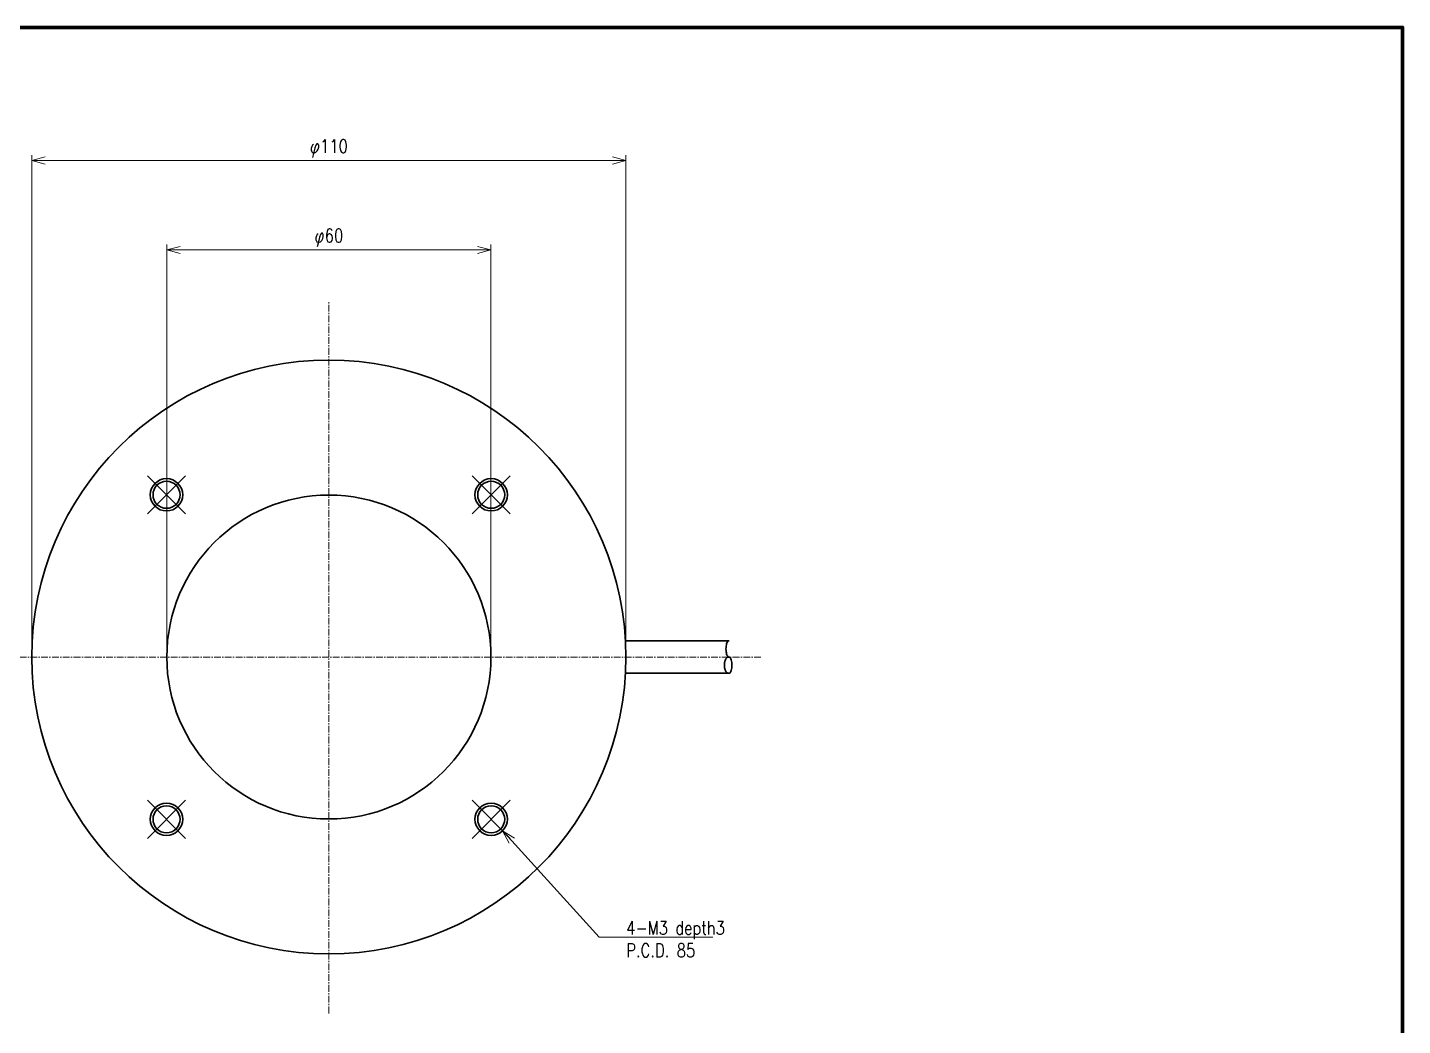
# Model space of a CAD drawing. Header units: millimetres. Extents: x 4 to 387, y 0 to 281.
# Drawn here: x 132.5 to 387, y 96.1 to 281 of the extents above; entities that cross this region are included whole.
import ezdxf
from ezdxf import colors
from ezdxf.entities.mleader import LeaderData, LeaderLine
from ezdxf.math import Vec2, Vec3

# ---------------------------------------------------------------- set-up
doc = ezdxf.new("R2010")
doc.units = ezdxf.units.MM
doc.linetypes.add('CENTER', pattern=[2, 1.25, -0.25, 0.25, -0.25])
doc.layers.get('0').update_dxf_attribs({"lineweight": 30})
doc.layers.get('Defpoints').update_dxf_attribs({"lineweight": 9})
for name, color, linetype, lineweight in [('2KD_寸法１', 7, 'Continuous', 15), ('2KD_寸法１ @ 1', 7, 'Continuous', 15), ('AUX', 7, 'Continuous', 40)]:
    doc.layers.add(name, color=color, linetype=linetype, lineweight=lineweight)
doc.styles.get("Standard").update_dxf_attribs({"font": 'simplex.shx', "width": 0.8, "bigfont": 'extfont.shx'})
doc.dimstyles.new('KD-STD', dxfattribs={"dimscale": 0, "dimtxt": 2.5, "dimasz": 2.5, "dimexe": 1, "dimexo": 1, "dimgap": 1, "dimtad": 1, "dimdsep": 46, "dimtxsty": 'Standard', "dimblk": 'OPEN30', "dimcen": 0, "dimadec": 0, "dimazin": 0, "dimtfac": 1, "dimtmove": 0, "dimatfit": 3, "dimldrblk": 'OPEN30', "dimfxl": 1, "dimtfill": 1, "dimtolj": 1, "dimtzin": 0, "dimlwd": 15, "dimlwe": 15, "dimarcsym": 0})

# ---------------------------------------------------------------- blocks, each defined once
blk = doc.blocks.new('_Open30')
at = {"lineweight": -2}
for p, q in [((-1, 0.26794919), (0, 0)), ((0, 0), (-1, -0.26794919)), ((0, 0), (-1, 0))]:
    blk.add_line(p, q, dxfattribs=at)
blk = doc.blocks.new('A$C0A5926D8')
at = {"ltscale": 0.1}
for p, q in [((-33.58757210636088, 26.51650429449546), (-26.51650429449535, 33.58757210636099)), ((-33.58757210636088, 33.58757210636099), (-26.51650429449535, 26.51650429449546)), ((26.51650429449569, 33.58757210636105), (33.58757210636122, 26.51650429449558)), ((33.58757210636122, 33.58757210636105), (26.51650429449569, 26.51650429449558)), ((-26.51650429449524, -33.58757210636091), (-33.58757210636077, -26.51650429449541)), ((-33.58757210636077, -33.58757210636091), (-26.51650429449524, -26.51650429449541)), ((33.58757210636111, -26.51650429449538), (26.51650429449558, -33.58757210636088)), ((33.58757210636111, -33.58757210636088), (26.51650429449558, -26.51650429449538))]:
    blk.add_line(p, q, dxfattribs=at)
for p, q in [((74.11811841666099, 3), (54.918118416664, 3)), ((74.11811841666099, -3), (54.918118416664, -3))]:
    blk.add_line(p, q)
for points in [[(74.01811841666961, 0), (73.93131841666491, 0.0227999687194824), (73.84711841666751, 0.0903999805449871), (73.76811841666948, 0.2009999752044678), (73.696718416669, 0.3508000373840332), (73.63511841666809, 0.5357999801635743), (73.5851184166652, 0.75), (73.54831841666339, 0.9869999885559082), (73.5257184166669, 1.2393999099732), (73.51811841666961, 1.5), (73.5257184166669, 1.760400056838989), (73.54831841666339, 2.01300001144409), (73.5851184166652, 2.25), (73.63511841666809, 2.464200019836368), (73.696718416669, 2.6489999294281), (73.76811841666948, 2.79900002479553), (73.84711841666751, 2.909399986267088), (73.93131841666491, 2.977200031280517), (74.01811841666961, 3)], [(74.01811841666961, -3), (73.94831841665791, -2.994400024414117), (73.8791184166595, -2.977200031280517), (73.81111841666029, -2.948999881744383), (73.74451841666902, -2.909600019454898), (73.68011841666635, -2.859400033950805), (73.61811841666099, -2.79900002479553), (73.55931841666198, -2.728800058364868), (73.50391841666463, -2.6489999294281), (73.452518416668, -2.560600042343139), (73.40531841666687, -2.464200019836423), (73.36271841666643, -2.36019992828369), (73.32531841666548, -2.25), (73.29311841666402, -2.133800029754638), (73.26631841665699, -2.01300001144409), (73.2453184166634, -1.888200044632013), (73.2303184166642, -1.76060009002691), (73.2211184166639, -1.630800008773803), (73.21811841666693, -1.5), (73.2211184166639, -1.369199991226196), (73.2303184166642, -1.239399909973144), (73.2453184166634, -1.111799955367985), (73.26631841665699, -0.9869999885559082), (73.29311841666402, -0.8661999702453043), (73.32531841666548, -0.75), (73.36271841666643, -0.6398000717163086), (73.40531841666687, -0.5357999801636311), (73.452518416668, -0.4393999576569172), (73.50391841666463, -0.3510000705718994), (73.55931841666198, -0.2711999416351318), (73.61811841666099, -0.2009999752044678), (73.68011841666635, -0.1405999660491943), (73.74451841666902, -0.0903999805452145), (73.81111841666029, -0.0510001182556152), (73.8791184166595, -0.0227999687194824), (73.94831841665791, -0.0055999755859375), (74.01811841666961, 0)], [(74.11811841666099, 0), (74.20491841665103, -0.0227999687194824), (74.28911841664842, -0.0906000137329102), (74.36811841666099, -0.2009999752044678), (74.43951841666168, -0.3510000705718994), (74.50111841664796, -0.5357999801636311), (74.55111841665098, -0.75), (74.58791841665244, -0.9869999885559082), (74.61051841664924, -1.23959994316101), (74.61811841666099, -1.5), (74.61051841664924, -1.76060009002691), (74.58791841665244, -2.01300001144409), (74.55111841665098, -2.25), (74.50111841664796, -2.464200019836423), (74.43951841666168, -2.649199962615964), (74.36811841666099, -2.79900002479553), (74.28911841664842, -2.909600019454898), (74.20491841665103, -2.977200031280517), (74.11811841666099, -3)]]:
    blk.add_lwpolyline(points)
for centre, radius in [((0, 0), 54.99999754933353), ((-30.05203820042813, 30.05203820042823), 3.000000000000011), ((-30.05203820042813, 30.05203820042823), 2.500000000000009), ((30.05203820042846, 30.05203820042834), 3.000000000000011), ((30.05203820042846, 30.05203820042834), 2.500000000000009), ((0, 0), 29.99999814147827), ((-30.052038200428, -30.05203820042814), 3.000000000000011), ((-30.052038200428, -30.05203820042814), 2.500000000000009), ((30.05203820042834, -30.05203820042813), 3.000000000000011), ((30.05203820042834, -30.05203820042813), 2.500000000000009)]:
    blk.add_circle(centre, radius)
blk = doc.blocks.new('*D62')
at = {"layer": '2KD_寸法１', "color": 0, "lineweight": 15}
for p, q in [((158.2430722998165, 165.3847277716196), (158.2430722998165, 240.7892723097144)), ((160.7430722998165, 239.7892723097144), (215.7430685827731, 239.7892723097144)), ((218.2430685827731, 165.3847277716196), (218.2430685827731, 240.7892723097144))]:
    blk.add_line(p, q, dxfattribs=at)
at = {"layer": 'Defpoints', "color": 0}
for p in [(218.2430685827731, 239.7892723097144), (158.2430722998165, 164.3847277716196), (218.2430685827731, 164.3847277716196)]:
    blk.add_point(p, dxfattribs=at)
at = {"layer": '2KD_寸法１', "color": 0, "lineweight": 15, "xscale": 2.5, "yscale": 2.5, "zscale": 2.5, "rotation": 180}
blk.add_blockref('_Open30', (158.2430722998165, 239.7892723097144), dxfattribs=at)
at = {"layer": '2KD_寸法１', "color": 0, "lineweight": 15, "xscale": 2.5, "yscale": 2.5, "zscale": 2.5}
blk.add_blockref('_Open30', (218.2430685827731, 239.7892723097144), dxfattribs=at)
at = {"layer": '2KD_寸法１', "color": 0, "insert": (188.2430704412947, 242.0392723097144), "char_height": 2.5, "attachment_point": 5, "bg_fill": 3, "box_fill_scale": 1.1, "bg_fill_color": 9, "bg_fill_true_color": 13158600, "bg_fill_transparency": 4391186}
blk.add_mtext('\\A1;φ60', dxfattribs=at)
blk = doc.blocks.new('*D63')
at = {"layer": '2KD_寸法１', "color": 0, "lineweight": 15}
for p, q in [((133.2430728919611, 165.3847277716196), (133.2430728919611, 257.3487374538729)), ((243.2430679906283, 165.3847277716196), (243.2430679906283, 257.3487374538729)), ((135.7430728919611, 256.3487374538729), (240.7430679906283, 256.3487374538729))]:
    blk.add_line(p, q, dxfattribs=at)
at = {"layer": 'Defpoints', "color": 0}
for p in [(243.2430679906283, 256.3487374538729), (133.2430728919611, 164.3847277716196), (243.2430679906283, 164.3847277716196)]:
    blk.add_point(p, dxfattribs=at)
at = {"layer": '2KD_寸法１', "color": 0, "lineweight": 15, "xscale": 2.5, "yscale": 2.5, "zscale": 2.5, "rotation": 180}
blk.add_blockref('_Open30', (133.2430728919611, 256.3487374538729), dxfattribs=at)
at = {"layer": '2KD_寸法１', "color": 0, "lineweight": 15, "xscale": 2.5, "yscale": 2.5, "zscale": 2.5}
blk.add_blockref('_Open30', (243.2430679906283, 256.3487374538729), dxfattribs=at)
at = {"layer": '2KD_寸法１', "color": 0, "insert": (188.2430704412947, 258.5987374538729), "char_height": 2.5, "attachment_point": 5, "bg_fill": 3, "box_fill_scale": 1.1, "bg_fill_color": 9, "bg_fill_true_color": 13158600, "bg_fill_transparency": 4391022}
blk.add_mtext('\\A1;φ110', dxfattribs=at)

msp = doc.modelspace()

# ---------------------------------------------------------------- linework, layer by layer
at = {"layer": '2KD_寸法１', "color": 2, "linetype": 'CENTER'}
for p, q in [((188.2430704412948, 98.38472777161962), (188.2430704412948, 230.3847277716196)), ((268.243070441295, 164.3847277716196), (118.2430704412949, 164.3847277716196))]:
    msp.add_line(p, q, dxfattribs=at)
at = {"layer": 'AUX', "lineweight": 70}
msp.add_lwpolyline([(3.999999758280865, 4.000000249163575), (386.9999997582809, 4.000000249163575), (386.9999997582809, 281.0000002491635), (3.999999758280865, 281.0000002491635)], close=True, dxfattribs=at)

# ---------------------------------------------------------------- block references
msp.add_blockref('A$C0A5926D8', (188.2430704412948, 164.3847277716196))

# ---------------------------------------------------------------- leaders
at = {"layer": '2KD_寸法１ @ 1'}
ml = msp.add_multileader_mtext('Standard', dxfattribs=at)
ml.set_content('4-M3 depth3\\PP.C.D. 85', color=256)
ml.set_leader_properties(lineweight=15)
ml.set_arrow_properties(name='OPEN30')
ml.build(insert=Vec2(0, 0))
ml.multileader.update_dxf_attribs({"text_left_attachment_type": 6, "text_right_attachment_type": 6, "dogleg_length": 1.5, "arrow_head_size": 2.5})
ctx = ml.context
ctx.base_point, ctx.char_height, ctx.arrow_head_size, ctx.plane_origin = Vec3(241.2941420082729, 112.4661317045351), 2.5, 2.5, Vec3(323.1474625516808, 98.1802747853969)
ctx.left_attachment, ctx.right_attachment = 6, 6
notes = []
notes.append((ctx, [(0, (1, 1, 0), (238.2941420082729, 112.4661317045351), (1, 0), 3, [(0, [(220.4164289852827, 132.2113692276317)], 0, [])])]))
ctx.mtext.insert, ctx.mtext.flow_direction = Vec3(243.2941420082729, 115.4661317045351), 5
for ctx, leaders in notes:
    for number, flags, end, landing, length, lines in leaders:
        leader = LeaderData()
        leader.index, (leader.has_last_leader_line, leader.has_dogleg_vector, leader.attachment_direction) = number, flags
        leader.last_leader_point, leader.dogleg_vector, leader.dogleg_length = Vec3(end), Vec3(landing), length
        for number, points, colour, breaks in lines:
            line = LeaderLine()
            line.index, line.vertices, line.color, line.breaks = number, Vec3.list(points), colors.encode_raw_color(colour), breaks
            leader.lines.append(line)
        ctx.leaders.append(leader)

# ---------------------------------------------------------------- next in the draw order: dimensions: what is measured, and where the dimension line sits
dim = msp.add_linear_dim(base=(218.2430685827731, 239.7892723097144), p1=(158.2430722998165, 164.3847277716196), p2=(218.2430685827731, 164.3847277716196), text='φ<>', dimstyle='KD-STD', override={"dimscale": 1, "dimtix": 0, "dimtofl": 1, "dimtmove": 0, "dimatfit": 3, "dimtfillclr": 256}, dxfattribs=at)
dim.commit()
dim.dimension.update_dxf_attribs({"geometry": '*D62', "text_midpoint": (188.2430704412947, 242.0392723097144)})

# ---------------------------------------------------------------- next in the draw order: dimensions: what is measured, and where the dimension line sits
dim = msp.add_linear_dim(base=(243.2430679906283, 256.3487374538729), p1=(133.2430728919611, 164.3847277716196), p2=(243.2430679906283, 164.3847277716196), text='φ<>', dimstyle='KD-STD', override={"dimscale": 1, "dimtix": 0, "dimtofl": 1, "dimtmove": 0, "dimatfit": 3, "dimtfillclr": 256}, dxfattribs=at)
dim.commit()
dim.dimension.update_dxf_attribs({"geometry": '*D63', "text_midpoint": (188.2430704412947, 258.5987374538729)})

doc.saveas('drawing.dxf')
